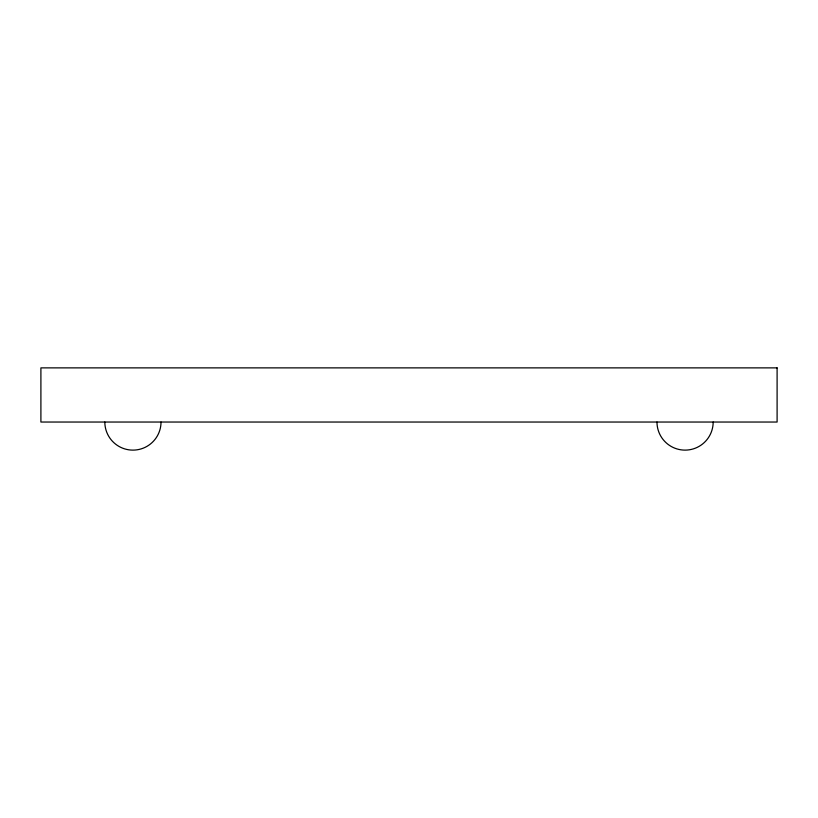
<?xml version="1.0" encoding="UTF-8"?>
<svg xmlns="http://www.w3.org/2000/svg" width="818" height="818" viewBox="0 0 818 818"><rect width="100%" height="100%" fill="white"/><g stroke="black" fill="none" stroke-linecap="round" stroke-linejoin="round"><path stroke-width="1.23" d="M713.173 422.037A28.098 28.098 0 0 1 685.075 450.125A28.098 28.098 0 0 1 656.977 422.037M161.023 422.037A28.098 28.098 0 0 1 132.925 450.125A28.098 28.098 0 0 1 104.827 422.037M777.1 367.875L40.9 367.875L40.9 422.037L777.1 422.037L777.1 367.875"/></g></svg>
